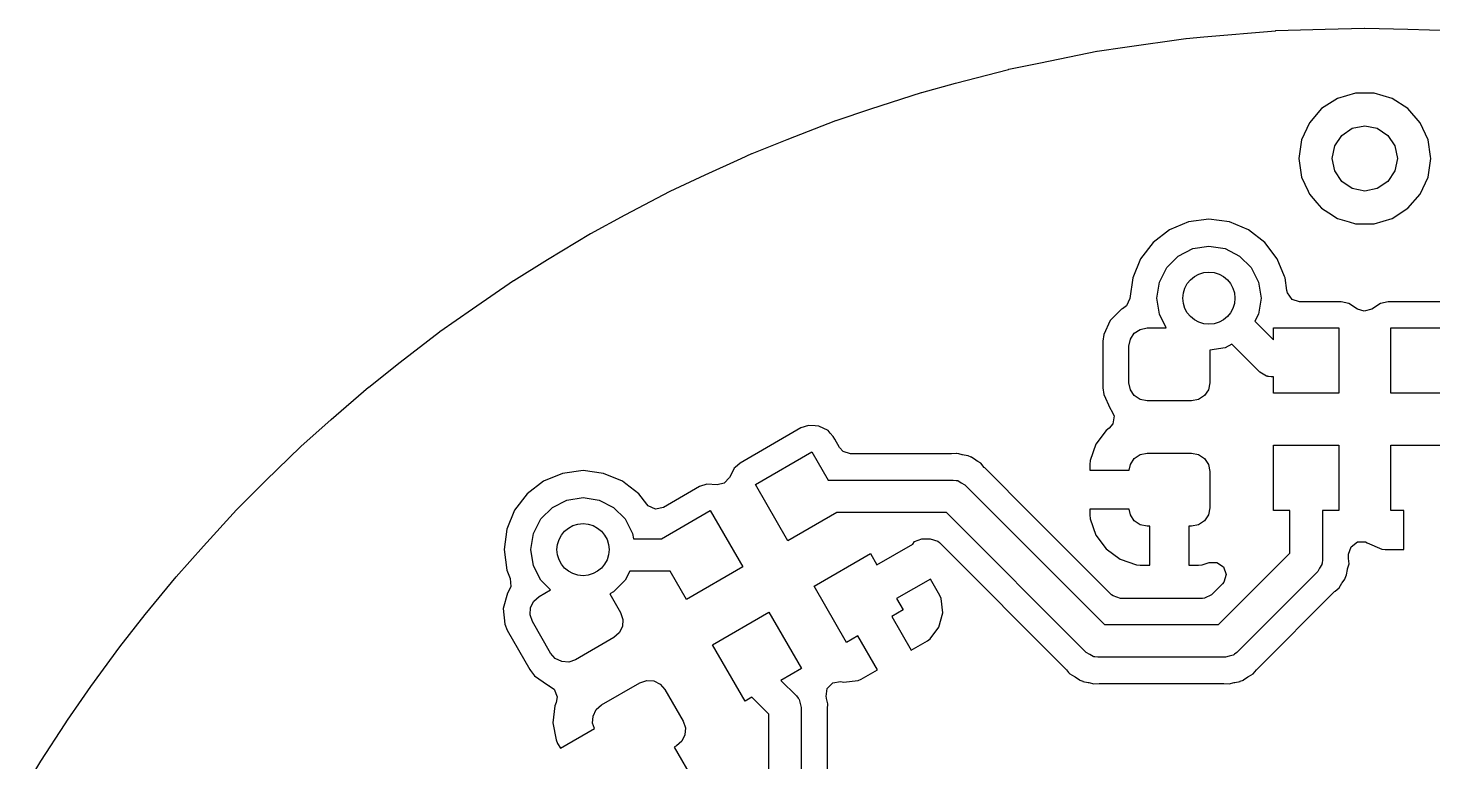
# Model space of a CAD drawing. Extents: x 2.677 to 3.622, y -2.835 to -1.89.
# Drawn here: x 2.7457 to 3.1702, y -2.1113 to -1.8898 of the extents above; entities that cross this region are included whole.
import ezdxf

# ---------------------------------------------------------------- set-up
doc = ezdxf.new("R2010")
doc.units = 0
doc.header["$MEASUREMENT"] = 0
doc.layers.add('BLACK', color=7, linetype='CONTINUOUS')

msp = doc.modelspace()

# ---------------------------------------------------------------- linework, layer by layer
at = {"layer": 'BLACK', "linetype": 'CONTINUOUS'}
for p, q in [((3.07711, -1.89554), (3.09555, -1.89289)), ((3.09555, -1.89289), (3.09566, -1.89288)), ((3.09566, -1.89288), (3.10097, -1.89241)), ((3.10097, -1.89241), (3.12258, -1.89056)), ((3.12258, -1.89056), (3.12269, -1.89055)), ((3.12269, -1.89055), (3.13764, -1.89013)), ((3.13764, -1.89013), (3.14955, -1.88978)), ((3.14955, -1.88978), (3.14966, -1.88978)), ((3.14966, -1.88978), (3.16258, -1.89014)), ((3.16258, -1.89014), (3.17568, -1.89051)), ((3.05166, -1.90023), (3.06861, -1.89679)), ((3.06861, -1.89679), (3.06871, -1.89677)), ((3.06871, -1.89677), (3.07711, -1.89554)), ((3.04203, -1.90221), (3.05166, -1.90023)), ((3.02593, -1.90644), (3.04194, -1.90224)), ((3.04194, -1.90224), (3.04203, -1.90221)), ((3.00033, -1.91418), (3.01562, -1.90921)), ((3.01562, -1.90921), (3.01572, -1.90918)), ((3.01572, -1.90918), (3.02593, -1.90644)), ((3.14677, -1.90943), (3.14134, -1.91103)), ((3.15244, -1.90943), (3.14677, -1.90943)), ((3.14677, -1.90943), (3.14677, -1.90943)), ((3.15788, -1.91103), (3.15244, -1.90943)), ((3.15244, -1.90943), (3.15244, -1.90943)), ((2.98984, -1.91765), (3.00033, -1.91418)), ((3.13657, -1.91409), (3.13286, -1.91837)), ((3.14134, -1.91103), (3.13657, -1.91409)), ((3.14134, -1.91103), (3.14134, -1.91103)), ((3.16264, -1.91409), (3.15788, -1.91103)), ((3.15788, -1.91103), (3.15788, -1.91103)), ((3.15788, -1.91103), (3.15788, -1.91103)), ((3.15788, -1.91103), (3.15788, -1.91103)), ((3.16635, -1.91837), (3.16264, -1.91409)), ((3.16264, -1.91409), (3.16264, -1.91409)), ((3.16264, -1.91409), (3.16264, -1.91409)), ((2.97507, -1.9234), (2.98975, -1.91769)), ((2.98975, -1.91769), (2.98984, -1.91765)), ((3.13286, -1.91837), (3.13051, -1.92353)), ((3.1679, -1.92176), (3.16635, -1.91837)), ((3.14051, -1.92537), (3.14265, -1.92217)), ((3.14265, -1.92217), (3.14584, -1.92004)), ((3.14584, -1.92004), (3.14961, -1.91929)), ((3.14961, -1.91929), (3.15337, -1.92004)), ((3.15337, -1.92004), (3.15657, -1.92217)), ((3.15657, -1.92217), (3.1587, -1.92537)), ((3.16871, -1.92353), (3.1679, -1.92176)), ((2.9645, -1.9276), (2.97507, -1.9234)), ((3.13051, -1.92353), (3.1297, -1.92913)), ((3.13976, -1.92913), (3.14051, -1.92537)), ((3.1587, -1.92537), (3.15945, -1.92913)), ((3.16943, -1.92858), (3.16871, -1.92353)), ((2.9503, -1.93408), (2.96114, -1.92913)), ((2.96114, -1.92913), (2.96441, -1.92764)), ((2.96441, -1.92764), (2.9645, -1.9276)), ((3.1297, -1.92913), (3.1297, -1.92913)), ((3.1297, -1.92913), (3.13051, -1.93474)), ((3.14051, -1.9329), (3.13976, -1.92913)), ((3.15945, -1.92913), (3.1587, -1.9329)), ((3.16871, -1.93474), (3.16951, -1.92913)), ((3.16951, -1.92913), (3.16943, -1.92858)), ((2.93977, -1.93899), (2.9503, -1.93408)), ((3.13051, -1.93474), (3.13246, -1.93903)), ((3.14265, -1.93609), (3.14051, -1.9329)), ((3.1587, -1.9329), (3.15657, -1.93609)), ((3.16635, -1.9399), (3.16871, -1.93474)), ((2.92613, -1.94619), (2.93969, -1.93903)), ((2.93969, -1.93903), (2.93977, -1.93899)), ((3.13246, -1.93903), (3.13286, -1.9399)), ((3.14584, -1.93823), (3.14265, -1.93609)), ((3.14961, -1.93898), (3.14584, -1.93823)), ((3.15337, -1.93823), (3.14961, -1.93898)), ((3.15657, -1.93609), (3.15337, -1.93823)), ((3.13286, -1.9399), (3.13515, -1.94254)), ((3.13515, -1.94254), (3.13657, -1.94418)), ((3.16264, -1.94418), (3.16635, -1.9399)), ((2.91574, -1.95179), (2.92613, -1.94619)), ((3.10251, -1.94748), (3.09634, -1.9483)), ((3.10869, -1.9483), (3.10251, -1.94748)), ((3.10251, -1.94748), (3.10251, -1.94748)), ((3.13657, -1.94418), (3.13876, -1.94559)), ((3.13876, -1.94559), (3.14134, -1.94724)), ((3.14134, -1.94724), (3.14493, -1.9483)), ((3.15244, -1.94884), (3.15788, -1.94724)), ((3.15788, -1.94724), (3.16264, -1.94418)), ((2.90265, -1.95968), (2.91567, -1.95183)), ((2.91567, -1.95183), (2.91574, -1.95179)), ((3.09059, -1.95068), (3.08565, -1.95447)), ((3.09634, -1.9483), (3.09059, -1.95068)), ((3.09059, -1.95068), (3.09059, -1.95068)), ((3.09634, -1.9483), (3.09634, -1.9483)), ((3.11444, -1.95068), (3.10869, -1.9483)), ((3.10869, -1.9483), (3.10869, -1.9483)), ((3.11937, -1.95447), (3.11444, -1.95068)), ((3.14493, -1.9483), (3.14677, -1.94884)), ((3.14677, -1.94884), (3.14677, -1.94884)), ((3.14677, -1.94884), (3.14677, -1.94884)), ((3.14677, -1.94884), (3.14677, -1.94884)), ((3.14677, -1.94884), (3.15244, -1.94884)), ((3.15244, -1.94884), (3.15244, -1.94884)), ((3.08565, -1.95447), (3.08186, -1.95941)), ((3.08565, -1.95447), (3.08565, -1.95447)), ((3.09326, -1.95859), (3.09765, -1.95635)), ((3.09765, -1.95635), (3.10251, -1.95558)), ((3.10251, -1.95558), (3.10738, -1.95635)), ((3.10738, -1.95635), (3.11177, -1.95859)), ((3.11938, -1.95447), (3.11937, -1.95447)), ((3.11937, -1.95447), (3.11937, -1.95447)), ((3.12316, -1.95941), (3.11938, -1.95447)), ((3.11938, -1.95447), (3.11938, -1.95447)), ((3.11938, -1.95447), (3.11938, -1.95447)), ((2.89249, -1.96595), (2.90265, -1.95968)), ((3.08186, -1.95941), (3.07948, -1.96516)), ((3.08186, -1.95941), (3.08186, -1.95941)), ((3.08977, -1.96207), (3.09326, -1.95859)), ((3.11177, -1.95859), (3.11525, -1.96207)), ((3.12539, -1.96478), (3.12316, -1.95941)), ((3.12316, -1.95941), (3.12316, -1.95941)), ((3.07948, -1.96516), (3.07865, -1.97147)), ((3.07948, -1.96516), (3.07948, -1.96516)), ((3.08754, -1.96646), (3.08977, -1.96207)), ((3.11525, -1.96207), (3.11749, -1.96646)), ((3.12555, -1.96516), (3.12539, -1.96478)), ((3.12606, -1.96903), (3.12555, -1.96516)), ((3.12555, -1.96516), (3.12555, -1.96516)), ((2.87997, -1.97451), (2.89242, -1.96599)), ((2.89242, -1.96599), (2.89249, -1.96595)), ((3.08677, -1.97133), (3.08754, -1.96646)), ((3.11749, -1.96646), (3.11826, -1.97133)), ((3.12621, -1.96973), (3.12606, -1.96903)), ((3.07761, -1.97365), (3.07643, -1.9745)), ((3.07865, -1.97147), (3.07761, -1.97365)), ((3.08754, -1.9762), (3.08677, -1.97133)), ((3.11826, -1.97133), (3.11749, -1.9762)), ((3.12763, -1.97168), (3.12621, -1.96973)), ((3.12992, -1.97242), (3.12763, -1.97168)), ((3.14251, -1.97242), (3.12992, -1.97242)), ((3.14481, -1.97288), (3.14251, -1.97242)), ((3.14251, -1.97242), (3.14251, -1.97242)), ((3.14251, -1.97242), (3.14251, -1.97242)), ((3.14744, -1.97464), (3.14481, -1.97288)), ((3.14481, -1.97288), (3.14481, -1.97288)), ((3.14481, -1.97288), (3.14481, -1.97288)), ((3.14481, -1.97288), (3.14481, -1.97288)), ((3.1544, -1.97288), (3.15177, -1.97464)), ((3.1567, -1.97242), (3.1544, -1.97288)), ((3.1544, -1.97288), (3.1544, -1.97288)), ((3.17794, -1.97242), (3.1567, -1.97242)), ((3.1567, -1.97242), (3.1567, -1.97242)), ((3.1567, -1.97242), (3.1567, -1.97242)), ((2.8701, -1.98142), (2.87997, -1.97451)), ((3.07605, -1.97468), (3.07271, -1.97802)), ((3.07643, -1.9745), (3.07605, -1.97468)), ((3.08963, -1.98031), (3.08754, -1.9762)), ((3.11749, -1.9762), (3.11643, -1.97828)), ((3.14945, -1.97529), (3.14744, -1.97464)), ((3.15177, -1.97464), (3.14945, -1.97529)), ((2.85815, -1.99063), (2.87003, -1.98147)), ((2.87003, -1.98147), (2.8701, -1.98142)), ((3.07271, -1.97802), (3.07071, -1.9823)), ((3.07877, -1.98372), (3.07996, -1.98193)), ((3.07996, -1.98193), (3.08175, -1.98073)), ((3.08175, -1.98073), (3.08386, -1.98031)), ((3.08386, -1.98031), (3.08963, -1.98031)), ((3.11643, -1.97828), (3.12205, -1.9839)), ((3.12205, -1.9839), (3.12205, -1.98031)), ((3.12205, -1.98031), (3.14173, -1.98031)), ((3.14173, -1.98031), (3.14173, -2)), ((3.15748, -2), (3.15748, -1.98031)), ((3.15748, -1.98031), (3.17717, -1.98031)), ((3.07071, -1.9823), (3.07045, -1.98426)), ((3.07045, -1.98426), (3.07045, -1.99842)), ((3.07071, -1.9823), (3.07071, -1.9823)), ((3.07835, -1.98583), (3.07877, -1.98372)), ((3.07835, -1.99685), (3.07835, -1.98583)), ((3.10738, -1.98631), (3.10276, -1.98704)), ((3.10947, -1.98524), (3.10738, -1.98631)), ((3.11786, -1.99364), (3.10947, -1.98524)), ((2.84863, -1.99816), (2.85815, -1.99063)), ((3.10276, -1.98704), (3.10276, -1.99685)), ((3.11893, -1.99422), (3.11786, -1.99364)), ((3.11995, -1.99488), (3.11893, -1.99422)), ((3.1202, -1.99491), (3.11995, -1.99488)), ((3.12029, -1.99497), (3.1202, -1.99491)), ((3.12047, -1.99495), (3.12029, -1.99497)), ((3.12134, -1.99508), (3.12047, -1.99495)), ((2.83729, -2.00798), (2.84856, -1.99821)), ((2.84856, -1.99821), (2.84863, -1.99816)), ((3.07045, -1.99842), (3.07045, -1.99842)), ((3.07045, -1.99842), (3.07071, -2.00037)), ((3.07877, -1.99896), (3.07835, -1.99685)), ((3.07996, -2.00075), (3.07877, -1.99896)), ((3.10234, -1.99896), (3.10114, -2.00075)), ((3.10276, -1.99685), (3.10234, -1.99896)), ((3.12205, -1.99508), (3.12134, -1.99508)), ((3.12205, -2), (3.12205, -1.99508)), ((3.07071, -2.00037), (3.07071, -2.00037)), ((3.07071, -2.00037), (3.07271, -2.00466)), ((3.08175, -2.00194), (3.07996, -2.00075)), ((3.08386, -2.00236), (3.08175, -2.00194)), ((3.09724, -2.00236), (3.08386, -2.00236)), ((3.09935, -2.00194), (3.09724, -2.00236)), ((3.10114, -2.00075), (3.09935, -2.00194)), ((3.14173, -2), (3.12205, -2)), ((3.17717, -2), (3.15748, -2)), ((3.07271, -2.00466), (3.07271, -2.00466)), ((3.07271, -2.00466), (3.07271, -2.00466)), ((3.07271, -2.00466), (3.07276, -2.00471)), ((3.07276, -2.00471), (3.07281, -2.0048)), ((3.07281, -2.0048), (3.0729, -2.00494)), ((3.0729, -2.00494), (3.07288, -2.00495)), ((3.07288, -2.00495), (3.07386, -2.00686)), ((3.07386, -2.00686), (3.07348, -2.00924)), ((2.82813, -2.01613), (2.83729, -2.00798)), ((2.97925, -2.01047), (2.96086, -2.02109)), ((2.98148, -2.00972), (2.97925, -2.01047)), ((2.98357, -2.00986), (2.98148, -2.00972)), ((2.98148, -2.00972), (2.98148, -2.00972)), ((2.98461, -2.00992), (2.98357, -2.00986)), ((2.98743, -2.01131), (2.98461, -2.00992)), ((2.98807, -2.01205), (2.98743, -2.01131)), ((3.07147, -2.01123), (3.06837, -2.01544)), ((3.07232, -2.01061), (3.07147, -2.01123)), ((3.07147, -2.01123), (3.07147, -2.01123)), ((3.07348, -2.00924), (3.07232, -2.01061)), ((2.81745, -2.02652), (2.82813, -2.01613)), ((2.98898, -2.01308), (2.98807, -2.01205)), ((2.98944, -2.01388), (2.98898, -2.01308)), ((2.99088, -2.01638), (2.98944, -2.01388)), ((3.06837, -2.01544), (3.06665, -2.02037)), ((3.12205, -2.03543), (3.12205, -2.01575)), ((3.12205, -2.01575), (3.14173, -2.01575)), ((3.14173, -2.01575), (3.14173, -2.03543)), ((3.15748, -2.03543), (3.15748, -2.01575)), ((3.15748, -2.01575), (3.17717, -2.01575)), ((2.96548, -2.02754), (2.98253, -2.0177)), ((2.98253, -2.0177), (2.98745, -2.02622)), ((2.99197, -2.01758), (2.99088, -2.01638)), ((2.99426, -2.01833), (2.99197, -2.01758)), ((3.02459, -2.01833), (2.99426, -2.01833)), ((3.02476, -2.01832), (3.02459, -2.01833)), ((3.0262, -2.0182), (3.02476, -2.01832)), ((3.02637, -2.01818), (3.0262, -2.0182)), ((3.0269, -2.01832), (3.02637, -2.01818)), ((3.02637, -2.01818), (3.02637, -2.01818)), ((3.02793, -2.0186), (3.0269, -2.01832)), ((3.0281, -2.01864), (3.02793, -2.0186)), ((3.02969, -2.01892), (3.0281, -2.01864)), ((3.02974, -2.01895), (3.02969, -2.01892)), ((3.03068, -2.01934), (3.02974, -2.01895)), ((3.03074, -2.01935), (3.03068, -2.01934)), ((3.03206, -2.02028), (3.03074, -2.01935)), ((3.03074, -2.01935), (3.03074, -2.01935)), ((3.0322, -2.02037), (3.03206, -2.02028)), ((3.03271, -2.02066), (3.0322, -2.02037)), ((3.06665, -2.02037), (3.06654, -2.02154)), ((3.07877, -2.02151), (3.07996, -2.01972)), ((3.07996, -2.01972), (3.08175, -2.01853)), ((3.08175, -2.01853), (3.08386, -2.01811)), ((3.08386, -2.01811), (3.09724, -2.01811)), ((3.09724, -2.01811), (3.09935, -2.01853)), ((3.09935, -2.01853), (3.10114, -2.01972)), ((3.10114, -2.01972), (3.10234, -2.02151)), ((2.90721, -2.02421), (2.90146, -2.02659)), ((2.91339, -2.0234), (2.90721, -2.02421)), ((2.90721, -2.02421), (2.90721, -2.02421)), ((2.91956, -2.02421), (2.91339, -2.0234)), ((2.91339, -2.0234), (2.91339, -2.0234)), ((2.92531, -2.02659), (2.91956, -2.02421)), ((2.91956, -2.02421), (2.91956, -2.02421)), ((2.95844, -2.02397), (2.9577, -2.02548)), ((2.9591, -2.02264), (2.95844, -2.02397)), ((2.95936, -2.02241), (2.9591, -2.02264)), ((2.96086, -2.02109), (2.95936, -2.02241)), ((3.0336, -2.02118), (3.03271, -2.02066)), ((3.03464, -2.02241), (3.0336, -2.02118)), ((3.03476, -2.02254), (3.03464, -2.02241)), ((3.04895, -2.03673), (3.03476, -2.02254)), ((3.06654, -2.02154), (3.06654, -2.02323)), ((3.06654, -2.02323), (3.06654, -2.02323)), ((3.06654, -2.02323), (3.07842, -2.02323)), ((3.07842, -2.02323), (3.07877, -2.02151)), ((3.10234, -2.02151), (3.10276, -2.02362)), ((3.10276, -2.02362), (3.10276, -2.03465)), ((2.80873, -2.03523), (2.81745, -2.02652)), ((2.90146, -2.02659), (2.89652, -2.03038)), ((2.90146, -2.02659), (2.90146, -2.02659)), ((2.92633, -2.02738), (2.92531, -2.02659)), ((2.92531, -2.02659), (2.92531, -2.02659)), ((2.92531, -2.02659), (2.92531, -2.02659)), ((2.93025, -2.03038), (2.92633, -2.02738)), ((2.94857, -2.02819), (2.93767, -2.03448)), ((2.95079, -2.02744), (2.94857, -2.02819)), ((2.95395, -2.02764), (2.95079, -2.02744)), ((2.95079, -2.02744), (2.95079, -2.02744)), ((2.95602, -2.0272), (2.95395, -2.02764)), ((2.9577, -2.02548), (2.95602, -2.0272)), ((2.97532, -2.04459), (2.96548, -2.02754)), ((2.98745, -2.02622), (3.02524, -2.02622)), ((3.02524, -2.02622), (3.02611, -2.02635)), ((3.02611, -2.02635), (3.02628, -2.02634)), ((3.02628, -2.02634), (3.02638, -2.02639)), ((3.02638, -2.02639), (3.02663, -2.02642)), ((3.02663, -2.02642), (3.02765, -2.02708)), ((3.02765, -2.02708), (3.02872, -2.02766)), ((3.02872, -2.02766), (3.07094, -2.06988)), ((2.89652, -2.03038), (2.89273, -2.03532)), ((2.89652, -2.03038), (2.89652, -2.03038)), ((2.90413, -2.0345), (2.90852, -2.03227)), ((2.90852, -2.03227), (2.91339, -2.0315)), ((2.91339, -2.0315), (2.91825, -2.03227)), ((2.91825, -2.03227), (2.92264, -2.0345)), ((2.93263, -2.03348), (2.93025, -2.03038)), ((2.93025, -2.03038), (2.93025, -2.03038)), ((2.93025, -2.03038), (2.93025, -2.03038)), ((2.93025, -2.03038), (2.93025, -2.03038)), ((2.93025, -2.03038), (2.93025, -2.03038)), ((2.79869, -2.04617), (2.80873, -2.03523)), ((2.89273, -2.03532), (2.89035, -2.04107)), ((2.89273, -2.03532), (2.89273, -2.03532)), ((2.90065, -2.03799), (2.90413, -2.0345)), ((2.92264, -2.0345), (2.92613, -2.03799)), ((2.93311, -2.03401), (2.93263, -2.03348)), ((2.93531, -2.03499), (2.93311, -2.03401)), ((2.93767, -2.03448), (2.93531, -2.03499)), ((2.93708, -2.04394), (2.95184, -2.03542)), ((2.95184, -2.03542), (2.96168, -2.05246)), ((2.99009, -2.03607), (2.97532, -2.04459)), ((3.0232, -2.03607), (2.99009, -2.03607)), ((3.06542, -2.07828), (3.0232, -2.03607)), ((3.07306, -2.06085), (3.04895, -2.03673)), ((3.07842, -2.03504), (3.06654, -2.03504)), ((3.06654, -2.03504), (3.06654, -2.03504)), ((3.06654, -2.03504), (3.06654, -2.03673)), ((3.06654, -2.03673), (3.06665, -2.0379)), ((3.07877, -2.03675), (3.07842, -2.03504)), ((3.07996, -2.03854), (3.07877, -2.03675)), ((3.10234, -2.03675), (3.10114, -2.03854)), ((3.10276, -2.03465), (3.10234, -2.03675)), ((3.12697, -2.03543), (3.12205, -2.03543)), ((3.12697, -2.04836), (3.12697, -2.03543)), ((3.14173, -2.03543), (3.13681, -2.03543)), ((3.13681, -2.03543), (3.13681, -2.05039)), ((3.16142, -2.03543), (3.15748, -2.03543)), ((3.16142, -2.04724), (3.16142, -2.03543)), ((2.89035, -2.04107), (2.88954, -2.04724)), ((2.89035, -2.04107), (2.89035, -2.04107)), ((2.89841, -2.04238), (2.90065, -2.03799)), ((2.92613, -2.03799), (2.92836, -2.04238)), ((3.06665, -2.0379), (3.06665, -2.0379)), ((3.06665, -2.0379), (3.06837, -2.04283)), ((3.08175, -2.03974), (3.07996, -2.03854)), ((3.08386, -2.04016), (3.08175, -2.03974)), ((3.08465, -2.04016), (3.08386, -2.04016)), ((3.08465, -2.05197), (3.08465, -2.04016)), ((3.09724, -2.04016), (3.09646, -2.04016)), ((3.09646, -2.04016), (3.09646, -2.05197)), ((3.09935, -2.03974), (3.09724, -2.04016)), ((3.10114, -2.03854), (3.09935, -2.03974)), ((2.89764, -2.04724), (2.89841, -2.04238)), ((2.92836, -2.04238), (2.92861, -2.04394)), ((2.92861, -2.04394), (2.93708, -2.04394)), ((3.00221, -2.05179), (3.01303, -2.04555)), ((3.01303, -2.04555), (3.0135, -2.04483)), ((3.0135, -2.04483), (3.01575, -2.04396)), ((3.01575, -2.04396), (3.01595, -2.04396)), ((3.01595, -2.04396), (3.01832, -2.04396)), ((3.01832, -2.04396), (3.02061, -2.0447)), ((3.02061, -2.0447), (3.02107, -2.0451)), ((3.02107, -2.0451), (3.05938, -2.08341)), ((3.06837, -2.04283), (3.07147, -2.04703)), ((3.14545, -2.04635), (3.1474, -2.04493)), ((3.1474, -2.04493), (3.14981, -2.04493)), ((3.14981, -2.04493), (3.15036, -2.0452)), ((3.15036, -2.0452), (3.15036, -2.0452)), ((3.15036, -2.0452), (3.15473, -2.04713)), ((2.79047, -2.05541), (2.79869, -2.04617)), ((2.88954, -2.04724), (2.89035, -2.05342)), ((2.89841, -2.05211), (2.89764, -2.04724)), ((2.9832, -2.05823), (3.00024, -2.04838)), ((3.00024, -2.04838), (3.00221, -2.05179)), ((3.07147, -2.04703), (3.07147, -2.04703)), ((3.07147, -2.04703), (3.07567, -2.05013)), ((3.07567, -2.05013), (3.0806, -2.05186)), ((3.10544, -2.06988), (3.12697, -2.04836)), ((3.1447, -2.04864), (3.14545, -2.04635)), ((3.1447, -2.04975), (3.1447, -2.04864)), ((3.14471, -2.04992), (3.1447, -2.04975)), ((3.14485, -2.05153), (3.14471, -2.04992)), ((3.15473, -2.04713), (3.15572, -2.04724)), ((3.15572, -2.04724), (3.16142, -2.04724)), ((3.16142, -2.04724), (3.16142, -2.04724)), ((2.89035, -2.05342), (2.89035, -2.05342)), ((2.89035, -2.05342), (2.89142, -2.056)), ((2.90065, -2.0565), (2.89841, -2.05211)), ((2.92751, -2.05378), (2.92613, -2.0565)), ((2.93972, -2.05378), (2.92751, -2.05378)), ((2.94464, -2.06231), (2.93972, -2.05378)), ((2.96168, -2.05246), (2.94464, -2.06231)), ((3.0806, -2.05186), (3.08177, -2.05197)), ((3.08177, -2.05197), (3.08465, -2.05197)), ((3.08465, -2.05197), (3.08465, -2.05197)), ((3.09646, -2.05197), (3.09646, -2.05197)), ((3.09646, -2.05197), (3.09933, -2.05197)), ((3.09933, -2.05197), (3.1005, -2.05186)), ((3.1005, -2.05186), (3.10254, -2.05115)), ((3.1005, -2.05186), (3.1005, -2.05186)), ((3.10254, -2.05115), (3.10494, -2.05109)), ((3.10494, -2.05109), (3.10692, -2.05246)), ((3.10692, -2.05246), (3.10772, -2.05474)), ((3.13537, -2.05387), (3.11096, -2.07828)), ((3.13595, -2.0528), (3.13537, -2.05387)), ((3.13661, -2.05178), (3.13595, -2.0528)), ((3.13665, -2.05153), (3.13661, -2.05178)), ((3.1367, -2.05144), (3.13665, -2.05153)), ((3.13681, -2.05039), (3.13669, -2.05126)), ((3.13669, -2.05126), (3.1367, -2.05144)), ((3.14412, -2.05484), (3.1444, -2.05325)), ((3.1444, -2.05325), (3.14443, -2.05309)), ((3.14443, -2.05309), (3.14485, -2.05153)), ((2.7811, -2.06687), (2.79047, -2.05541)), ((2.89161, -2.0584), (2.89101, -2.05973)), ((2.89142, -2.056), (2.89161, -2.0584)), ((2.90356, -2.05941), (2.90065, -2.0565)), ((2.92613, -2.0565), (2.92264, -2.05998)), ((2.99304, -2.07528), (2.9832, -2.05823)), ((3.01835, -2.05612), (3.00812, -2.06202)), ((3.0212, -2.06105), (3.01835, -2.05612)), ((3.10658, -2.05758), (3.10331, -2.06085)), ((3.10703, -2.05705), (3.10658, -2.05758)), ((3.10772, -2.05474), (3.10703, -2.05705)), ((3.14186, -2.05876), (3.14267, -2.05736)), ((3.14267, -2.05736), (3.14276, -2.05722)), ((3.14276, -2.05722), (3.14353, -2.05612)), ((3.14353, -2.05612), (3.14368, -2.05589)), ((3.14368, -2.05589), (3.1437, -2.05584)), ((3.1437, -2.05584), (3.14409, -2.0549)), ((3.14409, -2.0549), (3.14412, -2.05484)), ((2.89053, -2.06042), (2.8893, -2.06499)), ((2.89101, -2.05973), (2.89053, -2.06042)), ((2.89053, -2.06042), (2.89053, -2.06042)), ((2.89754, -2.06475), (2.89849, -2.06282)), ((2.89849, -2.06282), (2.90011, -2.0614)), ((2.90011, -2.0614), (2.90356, -2.05941)), ((2.92264, -2.05998), (2.92146, -2.06059)), ((2.92146, -2.06059), (2.92474, -2.06627)), ((3.00812, -2.06202), (3.01009, -2.06543)), ((3.02159, -2.06197), (3.0212, -2.06105)), ((3.02207, -2.06636), (3.02159, -2.06197)), ((3.02159, -2.06197), (3.02159, -2.06197)), ((3.07353, -2.06124), (3.07306, -2.06085)), ((3.07582, -2.06199), (3.07353, -2.06124)), ((3.10056, -2.06199), (3.07582, -2.06199)), ((3.10117, -2.06194), (3.10056, -2.06199)), ((3.10331, -2.06085), (3.10117, -2.06194)), ((3.117, -2.08341), (3.1405, -2.05991)), ((3.1405, -2.05991), (3.14062, -2.0598)), ((3.14062, -2.0598), (3.14186, -2.05876)), ((2.7734, -2.07661), (2.7811, -2.06687)), ((2.8893, -2.06499), (2.88972, -2.0697)), ((2.8974, -2.06689), (2.89754, -2.06475)), ((2.89809, -2.06893), (2.8974, -2.06689)), ((2.92474, -2.06627), (2.92543, -2.06831)), ((2.95251, -2.07594), (2.96956, -2.0661)), ((2.96956, -2.0661), (2.9794, -2.08315)), ((3.01009, -2.06543), (3.00668, -2.0674)), ((3.02092, -2.07062), (3.02207, -2.06636)), ((3.02207, -2.06636), (3.02207, -2.06636)), ((2.88972, -2.0697), (2.88972, -2.0697)), ((2.88972, -2.0697), (2.89047, -2.07152)), ((2.9036, -2.07848), (2.89809, -2.06893)), ((2.92529, -2.07045), (2.92434, -2.07238)), ((2.92543, -2.06831), (2.92529, -2.07045)), ((3.00668, -2.0674), (3.01258, -2.07763)), ((3.01832, -2.07419), (3.02092, -2.07062)), ((3.02092, -2.07062), (3.02092, -2.07062)), ((3.07094, -2.06988), (3.10544, -2.06988)), ((2.89047, -2.07152), (2.89047, -2.07152)), ((2.89047, -2.07152), (2.89734, -2.08342)), ((2.92273, -2.0738), (2.91113, -2.08049)), ((2.92434, -2.07238), (2.92273, -2.0738)), ((2.99645, -2.07331), (2.99304, -2.07528)), ((3.00235, -2.08354), (2.99645, -2.07331)), ((3.01258, -2.07763), (3.01752, -2.07478)), ((3.01752, -2.07478), (3.01832, -2.07419)), ((2.76472, -2.08855), (2.7734, -2.07661)), ((2.90502, -2.08009), (2.9036, -2.07848)), ((2.96235, -2.09299), (2.95251, -2.07594)), ((3.06649, -2.07887), (3.06542, -2.07828)), ((3.06751, -2.07953), (3.06649, -2.07887)), ((3.06776, -2.07956), (3.06751, -2.07953)), ((3.06785, -2.07961), (3.06776, -2.07956)), ((3.06803, -2.0796), (3.06785, -2.07961)), ((3.0689, -2.07972), (3.06803, -2.0796)), ((3.10748, -2.07972), (3.0689, -2.07972)), ((3.10865, -2.07938), (3.10748, -2.07972)), ((3.10984, -2.07912), (3.10865, -2.07938)), ((3.11004, -2.07897), (3.10984, -2.07912)), ((3.11014, -2.07894), (3.11004, -2.07897)), ((3.11026, -2.07881), (3.11014, -2.07894)), ((3.11096, -2.07828), (3.11026, -2.07881)), ((2.89734, -2.08342), (2.89755, -2.08378)), ((2.89755, -2.08378), (2.89875, -2.08535)), ((2.90695, -2.08104), (2.90502, -2.08009)), ((2.9091, -2.08118), (2.90695, -2.08104)), ((2.91113, -2.08049), (2.9091, -2.08118)), ((2.9794, -2.08315), (2.97321, -2.08672)), ((2.99742, -2.08639), (3.00235, -2.08354)), ((3.05938, -2.08341), (3.0595, -2.08353)), ((3.0595, -2.08353), (3.06013, -2.08429)), ((3.11584, -2.08477), (3.11688, -2.08353)), ((3.11688, -2.08353), (3.117, -2.08341)), ((2.89875, -2.08535), (2.90262, -2.08806)), ((2.90262, -2.08806), (2.9027, -2.08808)), ((2.9027, -2.08808), (2.90278, -2.08813)), ((2.90278, -2.08813), (2.90293, -2.0882)), ((2.90293, -2.0882), (2.90292, -2.08822)), ((2.90292, -2.08822), (2.90472, -2.08939)), ((2.91901, -2.09413), (2.9306, -2.08744)), ((2.9306, -2.08744), (2.93264, -2.08675)), ((2.93264, -2.08675), (2.93478, -2.08689)), ((2.93478, -2.08689), (2.93671, -2.08784)), ((2.93671, -2.08784), (2.93813, -2.08946)), ((2.97321, -2.08672), (2.97789, -2.0914)), ((2.98718, -2.0892), (2.98885, -2.08746)), ((2.98885, -2.08746), (2.99122, -2.08705)), ((2.99122, -2.08705), (2.99169, -2.08714)), ((2.99169, -2.08714), (2.99212, -2.08726)), ((2.99212, -2.08726), (2.99651, -2.08678)), ((2.99651, -2.08678), (2.99742, -2.08639)), ((2.99651, -2.08678), (2.99651, -2.08678)), ((3.06013, -2.08429), (3.06053, -2.08477)), ((3.06053, -2.08477), (3.06193, -2.08558)), ((3.06193, -2.08558), (3.06208, -2.08567)), ((3.06208, -2.08567), (3.0634, -2.0866)), ((3.0634, -2.0866), (3.0634, -2.0866)), ((3.0634, -2.0866), (3.0634, -2.0866)), ((3.0634, -2.0866), (3.06346, -2.08661)), ((3.06346, -2.08661), (3.0644, -2.087)), ((3.0644, -2.087), (3.06442, -2.08701)), ((3.06442, -2.08701), (3.06445, -2.08703)), ((3.06445, -2.08703), (3.06604, -2.08731)), ((3.06604, -2.08731), (3.0662, -2.08735)), ((3.0662, -2.08735), (3.06776, -2.08777)), ((3.06776, -2.08777), (3.06937, -2.08763)), ((3.06937, -2.08763), (3.06954, -2.08762)), ((3.06954, -2.08762), (3.10684, -2.08762)), ((3.10684, -2.08762), (3.107, -2.08763)), ((3.107, -2.08763), (3.10861, -2.08777)), ((3.10861, -2.08777), (3.11018, -2.08735)), ((3.11018, -2.08735), (3.11034, -2.08731)), ((3.11034, -2.08731), (3.11193, -2.08703)), ((3.11193, -2.08703), (3.11198, -2.087)), ((3.11193, -2.08703), (3.11193, -2.08703)), ((3.11198, -2.087), (3.11292, -2.08661)), ((3.11292, -2.08661), (3.11293, -2.08661)), ((3.11293, -2.08661), (3.11298, -2.0866)), ((3.11298, -2.0866), (3.1143, -2.08567)), ((3.1143, -2.08567), (3.11445, -2.08558)), ((3.11445, -2.08558), (3.11584, -2.08477)), ((2.75758, -2.09875), (2.76196, -2.0925)), ((2.76196, -2.0925), (2.76472, -2.08855)), ((2.90472, -2.08939), (2.90558, -2.09164)), ((2.90558, -2.09164), (2.90526, -2.0934)), ((2.93813, -2.08946), (2.94364, -2.099)), ((2.96439, -2.09182), (2.96235, -2.09299)), ((2.96949, -2.09692), (2.96439, -2.09182)), ((2.97789, -2.0914), (2.97842, -2.09211)), ((2.97842, -2.09211), (2.97855, -2.09222)), ((2.97855, -2.09222), (2.97858, -2.09232)), ((2.97858, -2.09232), (2.97873, -2.09252)), ((2.97873, -2.09252), (2.97899, -2.09371)), ((2.98684, -2.09158), (2.98718, -2.0892)), ((2.98692, -2.09202), (2.98684, -2.09158)), ((2.98695, -2.09219), (2.98692, -2.09202)), ((2.98737, -2.09375), (2.98695, -2.09219)), ((2.90484, -2.09437), (2.90426, -2.09956)), ((2.90526, -2.0934), (2.90484, -2.09437)), ((2.90484, -2.09437), (2.90484, -2.09437)), ((2.91644, -2.09748), (2.91739, -2.09555)), ((2.91739, -2.09555), (2.91901, -2.09413)), ((2.97899, -2.09371), (2.97933, -2.09488)), ((2.97933, -2.09488), (2.97933, -2.11969)), ((2.98722, -2.09553), (2.98723, -2.09536)), ((2.98722, -2.11904), (2.98722, -2.09553)), ((2.98723, -2.09536), (2.98737, -2.09375)), ((2.74961, -2.11114), (2.75689, -2.09982)), ((2.75689, -2.09982), (2.75758, -2.09875)), ((2.90426, -2.09956), (2.90426, -2.09956)), ((2.90426, -2.09956), (2.90523, -2.10469)), ((2.9163, -2.09962), (2.91644, -2.09748)), ((2.91686, -2.10128), (2.9163, -2.09962)), ((2.94364, -2.099), (2.94433, -2.10104)), ((2.94433, -2.10104), (2.94419, -2.10319)), ((2.96949, -2.11765), (2.96949, -2.09692)), ((2.90523, -2.10469), (2.90572, -2.10576)), ((2.90656, -2.10723), (2.91686, -2.10128)), ((2.94324, -2.10511), (2.94162, -2.10653)), ((2.94419, -2.10319), (2.94324, -2.10511)), ((2.90572, -2.10576), (2.90656, -2.10723)), ((2.94162, -2.10653), (2.94094, -2.10693)), ((2.94094, -2.10693), (2.94685, -2.11715)), ((2.74572, -2.11745), (2.74961, -2.11114))]:
    msp.add_line(p, q, dxfattribs=at)
at = {"layer": 'BLACK'}
for centre in [(3.10251, -1.97133), (2.91339, -2.04724)]:
    msp.add_circle(centre, 0.00787, dxfattribs=at)

doc.saveas('drawing.dxf')
